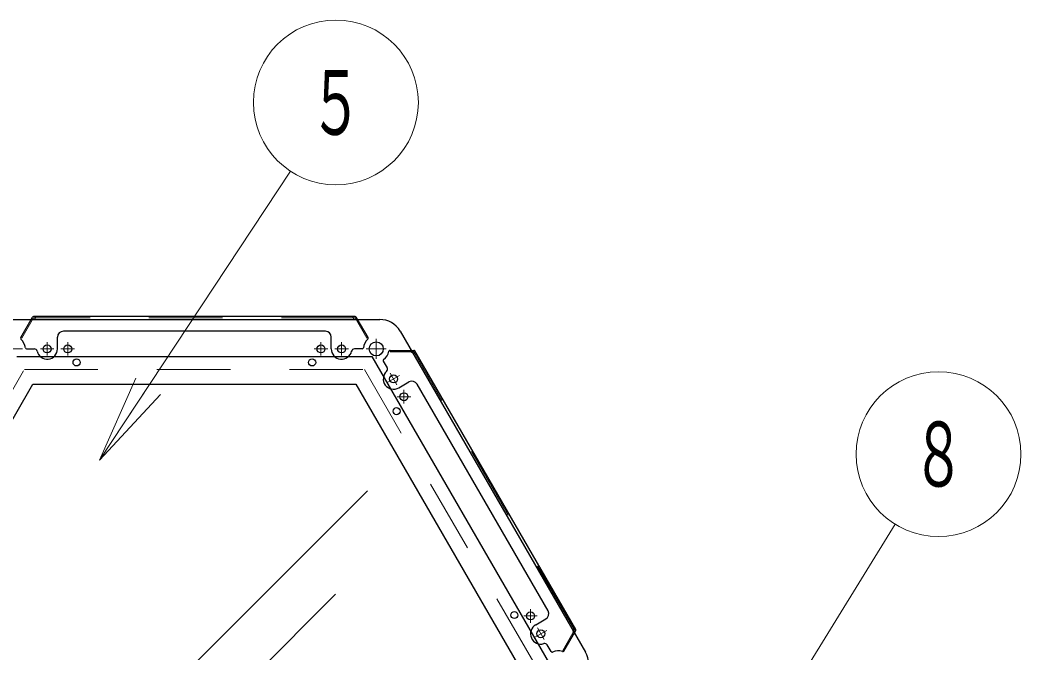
# Model space of a CAD drawing. Units: millimetres on the paper, scale 1:50. Extents: x -385 to 420, y 0 to 267.
# Drawn here: x -109.88 to -75.89, y 66.91 to 88.41 of the extents above; entities that cross this region are included whole.
import ezdxf
from ezdxf.enums import TextEntityAlignment as Align

# ---------------------------------------------------------------- set-up
doc = ezdxf.new("R2010")
doc.units = ezdxf.units.MM
doc.linetypes.add('USER1', pattern=[4.5, 2.5, -2])
doc.linetypes.add('USER2', pattern=[6, 3, -1, 1, -1])
doc.layers.add('1_50', color=7, linetype='Continuous', lineweight=25)
doc.styles.add('ＭＳ ゴシック', font='')
doc.styles.get('ＭＳ ゴシック').set_extended_font_data('MS Gothic')

msp = doc.modelspace()

# ---------------------------------------------------------------- linework, layer by layer
at = {"layer": '1_50', "lineweight": 13}
for p, q in [((-107.188, 73.46), (-100.699, 83.277)), ((-107.188, 73.46), (-105.951, 76.238)), ((-107.188, 73.46), (-105.534, 75.963)), ((-105.116, 75.687), (-107.188, 73.46)), ((-85.831, 62.089), (-80.16, 71.28))]:
    msp.add_line(p, q, dxfattribs=at)
at = {"layer": '1_50', "color": 131}
for p, q in [((-110.255, 78.238), (-97.669, 78.238)), ((-96.976, 77.838), (-90.683, 66.938))]:
    msp.add_line(p, q, dxfattribs=at)
at = {"layer": '1_50', "color": 190}
for p, q in [((-109.861, 77.621), (-109.459, 78.318)), ((-109.421, 78.232), (-109.485, 78.232)), ((-98.501, 78.338), (-109.424, 78.338)), ((-109.361, 78.292), (-109.361, 78.338)), ((-98.564, 78.292), (-98.564, 78.338)), ((-98.504, 78.232), (-98.439, 78.232)), ((-98.064, 77.621), (-98.466, 78.318)), ((-108.612, 77.238), (-108.612, 77.638)), ((-99.512, 77.838), (-108.412, 77.838)), ((-99.312, 77.238), (-99.312, 77.638)), ((-109.662, 77.238), (-109.401, 77.238)), ((-98.263, 77.238), (-98.524, 77.238)), ((-97.313, 77.188), (-96.509, 77.188)), ((-96.564, 77.112), (-96.597, 77.168)), ((-91.012, 67.708), (-96.474, 77.168)), ((-96.482, 77.09), (-96.442, 77.113)), ((-97.546, 76.824), (-97.415, 76.598)), ((-97.021, 75.915), (-96.674, 76.115)), ((-91.951, 68.334), (-96.401, 76.042)), ((-92.371, 67.861), (-92.024, 68.061)), ((-91.415, 66.971), (-91.012, 67.668)), ((-91.106, 67.658), (-91.074, 67.602)), ((-91.084, 67.74), (-91.044, 67.763)), ((-91.846, 66.952), (-91.977, 67.178))]:
    msp.add_line(p, q, dxfattribs=at)
at = {"layer": '1_50', "color": 190, "linetype": 'USER1', "lineweight": 13}
for p, q in [((-109.821, 77.599), (-109.421, 78.292)), ((-98.504, 78.292), (-109.421, 78.292)), ((-98.104, 77.599), (-98.504, 78.292)), ((-109.821, 77.599), (-109.86, 77.622)), ((-98.104, 77.599), (-98.064, 77.622)), ((-97.312, 77.142), (-97.312, 77.188)), ((-97.312, 77.142), (-96.512, 77.142)), ((-91.054, 67.688), (-96.512, 77.142)), ((-91.454, 66.995), (-91.054, 67.688)), ((-91.454, 66.995), (-91.414, 66.972))]:
    msp.add_line(p, q, dxfattribs=at)
at = {"layer": '1_50', "linetype": 'USER2', "lineweight": 13}
for p, q in [((-97.785, 77.578), (-97.785, 76.898)), ((-109.8, 77.238), (-110.48, 77.238)), ((-97.445, 77.238), (-98.125, 77.238))]:
    msp.add_line(p, q, dxfattribs=at)
at = {"layer": '1_50', "color": 2, "linetype": 'USER2', "lineweight": 13}
for p, q in [((-109.192, 77.238), (-108.732, 77.238)), ((-108.962, 77.468), (-108.962, 77.008)), ((-108.032, 77.238), (-108.492, 77.238)), ((-108.262, 77.468), (-108.262, 77.008)), ((-99.432, 77.238), (-99.892, 77.238)), ((-99.662, 77.468), (-99.662, 77.008)), ((-99.192, 77.238), (-98.732, 77.238)), ((-98.962, 77.468), (-98.962, 77.008)), ((-96.997, 76.333), (-97.395, 76.103)), ((-97.311, 76.417), (-97.081, 76.019)), ((-96.846, 75.842), (-96.846, 75.382)), ((-97.076, 75.612), (-96.616, 75.612)), ((-92.546, 68.394), (-92.546, 67.934)), ((-92.776, 68.164), (-92.316, 68.164)), ((-91.997, 67.673), (-92.395, 67.443)), ((-92.311, 67.757), (-92.081, 67.359))]:
    msp.add_line(p, q, dxfattribs=at)
at = {"layer": '1_50', "color": 4}
for p, q in [((-109.99, 76.978), (-97.935, 76.978)), ((-97.935, 76.978), (-91.907, 66.538)), ((-114.932, 66.538), (-109.447, 76.038)), ((-109.447, 76.038), (-98.478, 76.038)), ((-98.478, 76.038), (-92.993, 66.538))]:
    msp.add_line(p, q, dxfattribs=at)
at = {"layer": '1_50', "color": 4, "linetype": 'USER1', "lineweight": 13}
for p, q in [((-115.509, 66.538), (-109.736, 76.538)), ((-109.736, 76.538), (-98.189, 76.538)), ((-98.189, 76.538), (-92.415, 66.538))]:
    msp.add_line(p, q, dxfattribs=at)
at = {"layer": '1_50'}
for p, q in [((-105.383, 65.118), (-98.084, 72.416)), ((-103.129, 64.939), (-99.165, 68.903))]:
    msp.add_line(p, q, dxfattribs=at)
at = {"layer": '1_50', "lineweight": 13}
for centre in [(-99.156, 85.613), (-78.69, 73.662)]:
    msp.add_circle(centre, 2.8, dxfattribs=at)
at = {"layer": '1_50', "color": 2}
for centre in [(-108.962, 77.238), (-108.262, 77.238), (-99.662, 77.238), (-98.962, 77.238), (-97.196, 76.218), (-96.846, 75.612), (-92.546, 68.164), (-92.196, 67.558)]:
    msp.add_circle(centre, 0.135, dxfattribs=at)
at = {"layer": '1_50', "color": 131}
msp.add_circle((-97.785, 77.238), 0.24, dxfattribs=at)
at = {"layer": '1_50', "color": 4}
for centre in [(-107.962, 76.778), (-99.962, 76.778), (-97.094, 75.122), (-93.094, 68.194)]:
    msp.add_circle(centre, 0.12, dxfattribs=at)
at = {"layer": '1_50', "color": 190}
for centre, radius, start, end in [((-109.485, 78.192), 0.04, 90, 150), ((-109.424, 78.298), 0.04, 90, 150), ((-109.421, 78.292), 0.06, 270, 0), ((-98.504, 78.292), 0.06, 180, 270), ((-98.501, 78.298), 0.04, 30, 90), ((-98.439, 78.192), 0.04, 30, 90), ((-109.826, 77.601), 0.04, 150, 229.1931), ((-110.14, 77.238), 0.44, 4.7802, 49.1931), ((-108.412, 77.638), 0.2, 90, 180), ((-99.512, 77.638), 0.2, 0, 90), ((-97.785, 77.238), 0.44, 130.8069, 175.2198), ((-98.098, 77.601), 0.04, 310.8069, 30), ((-109.662, 77.278), 0.04, 184.7802, 270), ((-109.401, 77.138), 0.1, 12.8396, 90), ((-108.962, 77.238), 0.35, 192.8396, 0), ((-98.962, 77.238), 0.35, 180, 347.1604), ((-98.524, 77.138), 0.1, 90, 167.1604), ((-98.263, 77.278), 0.04, 270, 355.2198), ((-97.313, 77.148), 0.04, 90, 169.1931), ((-96.631, 77.148), 0.04, 30, 90), ((-96.509, 77.148), 0.04, 30, 90), ((-97.511, 76.844), 0.04, 124.7802, 210), ((-97.785, 77.238), 0.44, 304.7802, 349.1931), ((-96.512, 77.142), 0.06, 210, 300), ((-97.502, 76.548), 0.1, 312.8396, 30), ((-97.196, 76.218), 0.35, 132.8396, 300), ((-96.574, 75.942), 0.2, 30, 120), ((-92.124, 68.234), 0.2, 300, 30), ((-92.196, 67.558), 0.35, 120, 287.1604), ((-91.054, 67.688), 0.06, 120, 210), ((-91.047, 67.688), 0.04, 330, 30), ((-91.108, 67.582), 0.04, 330, 30), ((-92.063, 67.128), 0.1, 30, 107.1604), ((-91.607, 66.538), 0.44, 70.8069, 115.2198), ((-91.449, 66.991), 0.04, 250.8069, 330), ((-91.812, 66.972), 0.04, 210, 295.2198)]:
    msp.add_arc(centre, radius, start, end, dxfattribs=at)
at = {"layer": '1_50', "color": 131}
for centre, start, end in [((-97.669, 77.438), 30, 90), ((-91.376, 66.538), 330, 30)]:
    msp.add_arc(centre, 0.8, start, end, dxfattribs=at)

# ---------------------------------------------------------------- texts
at = {"layer": '1_50', "style": 'ＭＳ ゴシック', "width": 0.6}
for s, p in [('５', (-99.156, 85.613)), ('８', (-78.69, 73.662))]:
    msp.add_text(s, height=2.199, dxfattribs=at).set_placement(p, align=Align.MIDDLE_CENTER)

doc.saveas('drawing.dxf')
